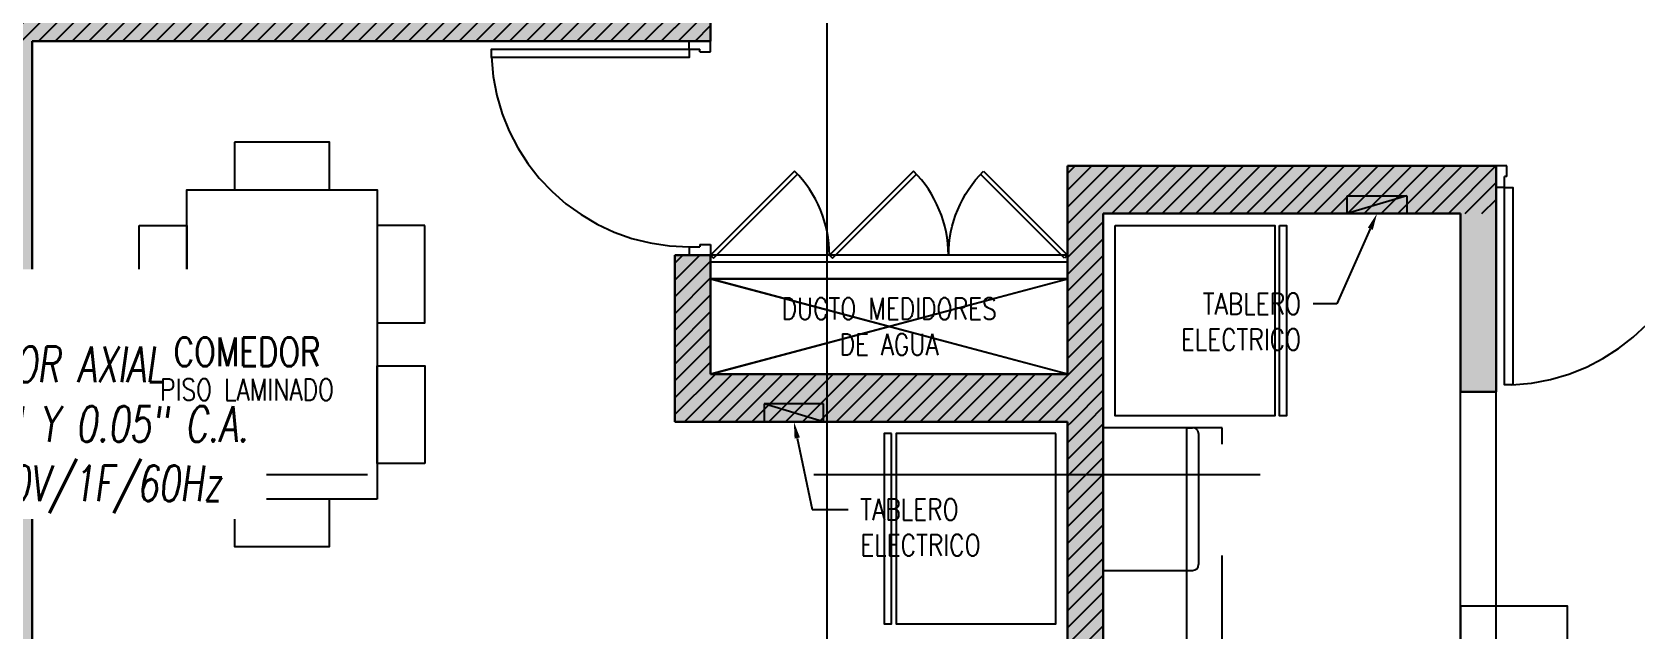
# Model space of a CAD drawing. Header units: millimetres. Extents: x 98 to 155, y -181 to 127.
# Drawn here: x 107.64 to 114.38, y 66.08 to 68.59 of the extents above; entities that cross this region are included whole.
import ezdxf
from ezdxf import colors
from ezdxf.entities.mleader import LeaderData, LeaderLine
from ezdxf.enums import TextEntityAlignment as Align
from ezdxf.math import Vec2, Vec3

# ---------------------------------------------------------------- set-up
doc = ezdxf.new("R2010")
doc.units = ezdxf.units.MM
doc.header["$LTSCALE"] = 15
doc.set_wipeout_variables(frame=1)
for name, pattern in [('CENTER', [2, 1.25, -0.25, 0.25, -0.25]), ('HIDDEN', [0.375, 0.25, -0.125]), ('HIDDEN2', [0.1875, 0.125, -0.0625]), ('X-REF_DP_Arquitectura$0$HIDDEN', [0.375, 0.25, -0.125])]:
    doc.linetypes.add(name, pattern=pattern)
doc.layers.get('0').update_dxf_attribs({"color": 250})
for name, color, linetype in [('A-CORTE', 250, 'CENTER'), ('A-LINEAS', 250, 'Continuous'), ('A-MOBILIARIO', 250, 'Continuous'), ('A-MURO BAJO', 250, 'Continuous'), ('A-PROYECCIONES INT.', 250, 'HIDDEN2'), ('A-PUERTAS', 250, 'Continuous'), ('A-TEXTO-ACABADO PISO', 250, 'Continuous'), ('A_30_Equipamiento', 250, 'Continuous'), ('A_50_TextoAmbiente', 252, 'Continuous'), ('A_50_TextoIndicaciones', 250, 'Continuous'), ('A_50_Vigas', 250, 'X-REF_DP_Arquitectura$0$HIDDEN'), ('A_60_HatchEstructuras', 250, 'Continuous'), ('L6 Linea fina', 141, 'Continuous'), ('MURO CF 60', 250, 'Continuous')]:
    doc.layers.add(name, color=color, linetype=linetype)
doc.layers.add('A-MUROS', color=252, linetype='Continuous', lineweight=30)
doc.layers.add('A_20_Estructuras', color=250, linetype='Continuous', lineweight=18)
doc.styles.add('JNV ING', font='romans.shx', dxfattribs={"width": 0.7, "oblique": 8, "height": 0.15})
doc.styles.add('ROMANS', font='romans.shx', dxfattribs={"width": 0.8})
doc.styles.add('TXT_COTAS', font='romans.shx', dxfattribs={"width": 0.8})
pattern_1 = [(45, (128.67167, 43.02965), (-0.03535534, 0.03535534), [])]

# ---------------------------------------------------------------- blocks, each defined once
blk = doc.blocks.new('EF-P2-P4')
at = {"layer": 'A_60_HatchEstructuras'}
h = blk.add_hatch(color=256, dxfattribs=at)
h.dxf.hatch_style = 1
h.paths.add_polyline_path([(-1.15, -7), (1.6, -7), (1.6, -7.6), (1.75, -7.6), (1.75, -7), (4.5, -7), (4.5, -9.55), (4.65, -9.55), (4.65, -7), (7.5001, -7), (7.5001, -6.85), (4.65, -6.85), (4.65, -4.3), (4.5, -4.3), (4.5, -6.85), (1.75, -6.85), (1.75, -6.25), (1.6, -6.25), (1.6, -6.85), (-1.15, -6.85), (-1.15, -2.8), (-1.35, -2.8), (-1.35, -11.05), (-1.15, -11.05)])
h.paths.add_polyline_path([(3.3, -4.45), (3.75, -4.45), (3.75, -4.3), (1.6, -4.3), (1.6, -5.5), (1.7468, -5.5), (1.75, -5.5), (1.75, -4.45), (3.1, -4.45), (3.1, -6.05), (3.3, -6.05)], flags=17)
h.paths.add_polyline_path([(3.3, -7.8), (3.1, -7.8), (3.1, -9.4), (1.75, -9.4), (1.75, -8.35), (1.6, -8.35), (1.6, -9.55), (3.75, -9.55), (3.75, -9.4), (3.3, -9.4)], flags=17)
h = blk.add_hatch(color=256, dxfattribs=at)
h.dxf.hatch_style = 1
h.paths.add_polyline_path([(9.15, -7.725), (10.65, -7.725), (10.65, -8.475), (10.8, -8.475), (10.8, -7.525), (9, -7.525), (9, -8.4), (7.5, -8.4), (7.5, -7.9), (7.35, -7.9), (7.35, -8.6), (9, -8.6), (9, -13.79), (9.15, -13.79)])
h.paths.add_polyline_path([(7.5, -10.35), (7.35, -10.35), (7.35, -13.85), (7.65, -13.85), (7.65, -13.7), (7.5, -13.7)])
h.paths.add_polyline_path([(10.8, -10.625), (10.65, -10.625), (10.65, -13.7), (10.5, -13.7), (10.5, -13.85), (10.8, -13.85)])
at = {"elevation": 0}
blk.add_lwpolyline([(9, -8), (7.5, -8.4)], dxfattribs=at)
blk.add_lwpolyline([(9, -8.4), (7.5, -8)])
at = {"layer": 'A_20_Estructuras'}
for points in [[(-1.15, -7), (1.6, -7), (1.6, -7.6), (1.75, -7.6), (1.75, -7), (4.5, -7), (4.5, -9.55), (4.65, -9.55), (4.65, -7), (7.5001, -7), (7.5001, -6.85), (4.65, -6.85), (4.65, -4.3), (4.5, -4.3), (4.5, -6.85), (1.75, -6.85), (1.75, -6.25), (1.6, -6.25), (1.6, -6.85), (-1.15, -6.85), (-1.15, -2.8), (-1.35, -2.8), (-1.35, -11.05), (-1.15, -11.05)], [(9.15, -7.725), (10.65, -7.725), (10.65, -8.475), (10.8, -8.475), (10.8, -7.525), (9, -7.525), (9, -8.4), (7.5, -8.4), (7.5, -7.9), (7.35, -7.9), (7.35, -8.6), (9, -8.6), (9, -13.79), (9.15, -13.79)]]:
    blk.add_lwpolyline(points, close=True, dxfattribs=at)
at = {"layer": 'A_50_Vigas'}
blk.add_line((9, -8, 0), (7.5, -8, 0), dxfattribs=at)
for points in [[(10.65, -10.625), (10.65, -8.475)], [(10.8, -10.625), (10.8, -8.475)]]:
    blk.add_lwpolyline(points, dxfattribs=at)
blk = doc.blocks.new('REFRI')
blk.add_wipeout([(0.4, 0), (-0.4, 0), (-0.4, -0.67), (0.4, -0.67)])
blk.add_wipeout([(-0.4, -0.69), (-0.4, -0.72), (0.4, -0.72), (0.4, -0.69)])
for points in [[(-0.4, 0), (-0.4, -0.67), (0.4, -0.67), (0.4, 0)], [(-0.4, -0.69), (-0.4, -0.72), (0.4, -0.72), (0.4, -0.69)]]:
    blk.add_lwpolyline(points, close=True)
blk = doc.blocks.new('*U145')
for p, q in [((0.01, 0.855), (0.01, 0.9)), ((0.1, 0.865), (0.1, 0.9)), ((0.055, 0.855), (0.01, 0.855)), ((0.1, 0.865), (0.055, 0.865)), ((0.055, 0.855), (0.055, 0.865)), ((0.055, 0.045), (0.01, 0.045)), ((0.01, 0.045), (0.01, 0)), ((0.055, 0.045), (0.055, 0.035)), ((0.1, 0.035), (0.055, 0.035)), ((0.1, 0.035), (0.1, 0))]:
    blk.add_line(p, q)
blk.add_lwpolyline([(0.93, 0.07), (0.93, 0.035), (0.1, 0.035), (0.1, 0.07)], close=True)
at = {"linetype": 'HIDDEN2'}
blk.add_arc((0.0995, 0.0339), 0.8311, 2.23015, 89.96723, dxfattribs=at)
blk = doc.blocks.new('A$Cb5611ba7')
for points in [[(0.15, 0.1735), (0.15, -0.0265), (0.56, -0.0265), (0.56, 0.1735)], [(1.15, 0.1735), (1.15, -0.0265), (0.74, -0.0265), (0.74, 0.1735)], [(0, -0.0265), (0, -0.8265), (1.3, -0.8265), (1.3, -0.0265)], [(0, -0.2265), (0, -0.6265), (-0.2, -0.6265), (-0.2, -0.2265)], [(1.5, -0.6265), (1.3, -0.6265), (1.3, -0.2265), (1.5, -0.2265)], [(0.15, -1.0265), (0.15, -0.8265), (0.56, -0.8265), (0.56, -1.0265)], [(1.15, -1.0265), (1.15, -0.8265), (0.74, -0.8265), (0.74, -1.0265)]]:
    blk.add_lwpolyline(points, close=True)
blk = doc.blocks.new('*U136')
at = {"linetype": 'HIDDEN', "ltscale": 0.2}
for p, q in [((0.3534, 0.3534), (0, 0)), ((0.0127, -0.0127), (0.3656, 0.3401)), ((0, 0), (0.0127, -0.0127))]:
    blk.add_line(p, q, dxfattribs=at)
blk.add_arc((0, 0), 0.4995, 0, 45, dxfattribs=at)
blk = doc.blocks.new('Tab.Electrico')
blk.add_hatch(color=256).paths.add_polyline_path([(0.075, 0), (0.075, 0.25), (0, 0)])
for p, q in [((0.075, 0.25), (0, 0)), ((0.075, 0.25), (0, 0.25)), ((0, 0.25), (0, 0)), ((0.075, 0), (0.075, 0.25)), ((0, 0), (0.075, 0))]:
    blk.add_line(p, q)
blk = doc.blocks.new('DPTO 65')
at = {"layer": 'A-LINEAS'}
for p, q in [((-10.35, 1.55), (-8.85, 1.15)), ((-8.85, 1.55), (-10.35, 1.15))]:
    blk.add_line(p, q, dxfattribs=at)
at = {"layer": 'A-MURO BAJO'}
blk.add_line((-10.35, 1.15), (-8.85, 1.15), dxfattribs=at)
at = {"layer": 'A-MUROS'}
for p, q in [((-10.35, 6.94), (-10.35, 1.75)), ((-6, 2.7), (-6, 0.15)), ((-10.35, 1.75), (-8.7, 1.75)), ((-8.7, 1.05), (-8.7, 1.75)), ((-10.35, 1.55), (-8.85, 1.55)), ((-10.35, 0.675, 0), (-10.35, 1.55)), ((-8.85, 1.05), (-8.85, 1.55)), ((-8.85, 1.05), (-8.7, 1.05)), ((-6, 0.15), (-8.8501, 0.15)), ((-8.8501, 0.15), (-8.8501, 0))]:
    blk.add_line(p, q, dxfattribs=at)
at = {"layer": 'A-PUERTAS'}
for p, q in [((-10.35, 1.08), (-8.85, 1.08)), ((-10.35, 1.05), (-8.85, 1.05))]:
    blk.add_line(p, q, dxfattribs=at)
at = {"rotation": 90}
blk.add_blockref('Tab.Electrico', (-9.075, 1.675), dxfattribs=at)
at = {"layer": 'A-MOBILIARIO', "xscale": -1.000000000000001, "rotation": 90}
blk.add_blockref('A$Cb5611ba7', (-7.4765, 2.075), dxfattribs=at)
at = {"layer": 'A-MOBILIARIO', "rotation": 359.9967044834248}
blk.add_blockref('*U145', (-8.8601, 0.15), dxfattribs=at)
at = {"layer": 'A-PROYECCIONES INT.', "ltscale": 0.25, "xscale": -1, "rotation": 180}
blk.add_blockref('*U136', (-10.35, 1.05), dxfattribs=at)
at = {"layer": 'A-PROYECCIONES INT.', "ltscale": 0.25, "rotation": 180}
for p in [(-9.3495, 1.05), (-8.85, 1.05)]:
    blk.add_blockref('*U136', p, dxfattribs=at)
at = {"layer": 'A_30_Equipamiento', "extrusion": (4.49068e-08, 3.60284e-08, 1), "rotation": 90}
blk.add_blockref('REFRI', (-10.3, 2.2, 0), dxfattribs=at)
blk = doc.blocks.new('TEXTO DUCTOS PT')
at = {"layer": 'A_50_TextoIndicaciones', "insert": (8.25, -8.2), "char_height": 0.09, "width": 1.047942, "attachment_point": 5, "style": 'ROMANS'}
blk.add_mtext('\\pxsm1,qc,t16;DUCTO MEDIDORES DE AGUA', dxfattribs=at)
blk = doc.blocks.new('Cortes-Elev.')
at = {"layer": 'A-CORTE', "linetype": 'CENTER', "ltscale": 0.5}
for points in [[(9.3406, 20.8306), (9.3406, 37.8534)], [(-1.966, 27.2284), (51.8601, 27.2284)]]:
    blk.add_lwpolyline(points, dxfattribs=at)
blk = doc.blocks.new('Vent SSHH F1')
at = {"layer": 'L6 Linea fina'}
ml = blk.add_multileader_mtext('Standard', dxfattribs=at)
ml.set_content('{\\LEA-01}\\PEXTRACTOR AXIAL\\P100 CFM Y 0.05" C.A.\\P18W/220V/1F/60Hz', color=12, style='JNV ING')
ml.set_leader_properties(color=256, linetype='ByLayer', lineweight=-1)
ml.build(insert=Vec2(0, 0))
ml.multileader.update_dxf_attribs({"dogleg_length": 0.05, "arrow_head_size": 0.15})
ctx = ml.context
ctx.base_point, ctx.char_height, ctx.arrow_head_size, ctx.landing_gap_size, ctx.plane_origin = Vec3(2.1635, -1.2515, 0), 0.15, 0.15, 0.07, Vec3(4.5707, -1.854, 0)
notes = []
notes.append((ctx, [(1, (1, 1, 0), (2.1135, -1.2515, 0), (1, 0), 0.05, [(0, [(1.722, -1.6347, 0)], 0, [])])]))
ctx.mtext.insert, ctx.mtext.flow_direction = Vec3(2.2335, -1.1515, 0), 5
ctx.mtext.has_bg_fill, ctx.mtext.bg_color, ctx.mtext.bg_scale_factor, ctx.mtext.bg_transparency, ctx.mtext.use_window_bg_color = 1, -1027028792, 1.5, 0, 1
for ctx, leaders in notes:
    for number, flags, end, landing, length, lines in leaders:
        leader = LeaderData()
        leader.index, (leader.has_last_leader_line, leader.has_dogleg_vector, leader.attachment_direction) = number, flags
        leader.last_leader_point, leader.dogleg_vector, leader.dogleg_length = Vec3(end), Vec3(landing), length
        for number, points, colour, breaks in lines:
            line = LeaderLine()
            line.index, line.vertices, line.color, line.breaks = number, Vec3.list(points), colors.encode_raw_color(colour), breaks
            leader.lines.append(line)
        ctx.leaders.append(leader)
ml = blk.add_multileader_mtext('Standard', dxfattribs=at)
ml.set_content('{\\LEA-01}\\PEXTRACTOR AXIAL\\P100 CFM Y 0.05" C.A.\\P18W/220V/1F/60Hz', color=12, style='JNV ING')
ml.set_leader_properties(color=256, linetype='ByLayer', lineweight=-1)
ml.build(insert=Vec2(0, 0))
ml.multileader.update_dxf_attribs({"dogleg_length": 0.05, "arrow_head_size": 0.15})
ctx = ml.context
ctx.base_point, ctx.char_height, ctx.arrow_head_size, ctx.landing_gap_size, ctx.plane_origin = Vec3(2.1635, -3.6839, 0), 0.15, 0.15, 0.07, Vec3(4.5707, -4.2864, 0)
notes = []
notes.append((ctx, [(1, (1, 1, 0), (2.1135, -3.6839, 0), (1, 0), 0.05, [(0, [(1.722, -3.2735, 0)], 0, [])])]))
ctx.mtext.insert, ctx.mtext.flow_direction = Vec3(2.2335, -3.5839, 0), 5
ctx.mtext.has_bg_fill, ctx.mtext.bg_color, ctx.mtext.bg_scale_factor, ctx.mtext.bg_transparency, ctx.mtext.use_window_bg_color = 1, -1027028792, 1.5, 0, 1
for ctx, leaders in notes:
    for number, flags, end, landing, length, lines in leaders:
        leader = LeaderData()
        leader.index, (leader.has_last_leader_line, leader.has_dogleg_vector, leader.attachment_direction) = number, flags
        leader.last_leader_point, leader.dogleg_vector, leader.dogleg_length = Vec3(end), Vec3(landing), length
        for number, points, colour, breaks in lines:
            line = LeaderLine()
            line.index, line.vertices, line.color, line.breaks = number, Vec3.list(points), colors.encode_raw_color(colour), breaks
            leader.lines.append(line)
        ctx.leaders.append(leader)

msp = doc.modelspace()

# ---------------------------------------------------------------- linework, layer by layer
msp.add_arc((112.5167, 66.3549, 0), 0.025, 270, 0)
at = {"layer": 'A-MURO BAJO', "elevation": 0}
msp.add_lwpolyline([(113.7917, 64.7799), (114.0917, 64.7799), (114.0917, 66.1799), (113.6417, 66.1799), (113.6417, 64.9299), (113.7917, 64.9299), (113.7917, 64.8299)], dxfattribs=at)
at = {"layer": 'A-MUROS'}
for p, q in [((113.7917, 67.0799), (113.7917, 68.0299)), ((113.6417, 67.0799), (113.6417, 67.8299)), ((113.7917, 67.0799), (113.6417, 67.0799))]:
    msp.add_line(p, q, dxfattribs=at)
at = {"layer": 'A-PROYECCIONES INT.'}
msp.add_line((113.7917, 68.0299, 0), (113.7917, 68.0299, 0), dxfattribs=at)
at = {"layer": 'A-PROYECCIONES INT.', "ltscale": 0.5}
for p, q in [((112.4917, 66.9299), (112.4917, 65.4174)), ((112.4917, 66.9299), (112.5167, 66.9299)), ((112.5417, 66.9049), (112.5417, 66.3549))]:
    msp.add_line(p, q, dxfattribs=at)
msp.add_arc((112.5167, 66.9049, 0), 0.025, 0, 90, dxfattribs=at)

# ---------------------------------------------------------------- block references
msp.add_blockref('EF-P2-P4', (102.9917, 75.5547))
at = {"xscale": -1, "rotation": 270}
msp.add_blockref('Tab.Electrico', (113.1667, 67.8299), dxfattribs=at)
at = {"layer": 'A-MOBILIARIO', "rotation": 270}
msp.add_blockref('*U145', (113.7917, 68.0399, 0), dxfattribs=at)

# ---------------------------------------------------------------- next in the draw order: block references
at = {"xscale": -1}
msp.add_blockref('DPTO 65', (101.6417, 68.5549), dxfattribs=at)

# ---------------------------------------------------------------- next in the draw order: block references
at = {"rotation": 180}
msp.add_blockref('DPTO 65', (101.6417, 68.7049), dxfattribs=at)

# ---------------------------------------------------------------- next in the draw order: hatches: boundary and pattern name
at = {"layer": 'MURO CF 60'}
h = msp.add_hatch(dxfattribs=at)
h.set_pattern_fill('_USER', color=256, scale=0.05, angle=45, pattern_type=0)
h.set_pattern_definition(pattern_1)
h.paths.add_polyline_path([(138.6417, 69.3799), (131.9417, 69.38), (131.9417, 69.2299), (138.6417, 69.2299)])
h.paths.add_polyline_path([(142.8416, 68.7049), (142.9917, 68.7049), (142.9917, 68.5549), (142.8416, 68.5549)])
h.paths.add_polyline_path([(110.4917, 68.5549), (110.3412, 68.5549), (110.3412, 68.7049), (110.4917, 68.7049)])
h = msp.add_hatch(dxfattribs=at)
h.set_pattern_fill('_USER', color=256, scale=0.05, angle=45, pattern_type=0)
h.set_pattern_definition(pattern_1)
h.paths.add_polyline_path([(110.3417, 68.705), (101.6417, 68.705), (101.6417, 68.555), (110.3417, 68.555)])

# ---------------------------------------------------------------- next in the draw order: linework, layer by layer
at = {"layer": 'A-MUROS'}
for p, q in [((113.7917, 68.0299), (111.9917, 68.0299)), ((113.6417, 67.8299), (112.1417, 67.8299)), ((112.1417, 61.765), (112.1417, 67.8299))]:
    msp.add_line(p, q, dxfattribs=at)
at = {"layer": 'A-PROYECCIONES INT.', "ltscale": 0.5}
msp.add_line((112.1417, 66.3299, 0), (112.5167, 66.3299, 0), dxfattribs=at)
msp.add_lwpolyline([(112.1417, 65.4549), (112.6417, 65.4549), (112.6417, 66.9299), (112.1417, 66.9299)], dxfattribs=at)

# ---------------------------------------------------------------- next in the draw order: block references
at = {"layer": 'A_30_Equipamiento', "extrusion": (-4.49068e-08, 3.60284e-08, -1), "zscale": -1.000000000000015, "rotation": 270}
msp.add_blockref('REFRI', (-112.1917, 67.3799, 0), dxfattribs=at)

# ---------------------------------------------------------------- next in the draw order: texts
at = {"layer": 'A-TEXTO-ACABADO PISO', "insert": (108.5449, 67.1347), "char_height": 0.09, "attachment_point": 2, "rotation": 0.00002, "style": 'ROMANS'}
msp.add_mtext_dynamic_manual_height_columns('PISO LAMINADO', width=1.20225, gutter_width=12.5, heights=[0], dxfattribs=at)
at = {"layer": 'A_50_TextoAmbiente', "style": 'ROMANS', "width": 0.8}
msp.add_text('COMEDOR', height=0.12, dxfattribs=at).set_placement((108.545, 67.1883), align=Align.CENTER)

# ---------------------------------------------------------------- next in the draw order: leaders
at = {"layer": 'A_50_TextoIndicaciones'}
ml = msp.add_multileader_mtext('Standard', dxfattribs=at)
ml.set_content('\\pxsm1,t16;TABLERO ELECTRICO', color=256, style='TXT_COTAS')
ml.set_leader_properties(color=256)
ml.build(insert=Vec2(0, 0))
ml.multileader.update_dxf_attribs({"dogleg_length": 0.05, "arrow_head_size": 0.07})
ctx = ml.context
ctx.base_point, ctx.char_height, ctx.arrow_head_size, ctx.landing_gap_size, ctx.plane_origin = Vec3(111.0706, 66.5865), 0.09, 0.07, 0.05, Vec3(110.6555, 66.9049)
notes = []
notes.append((ctx, [(0, (1, 1, 0), (110.9189, 66.5865), (1, 0), 0.1516, [(0, [(110.8417, 66.9549)], 0, [])])]))
ctx.mtext.insert, ctx.mtext.width, ctx.mtext.defined_height, ctx.mtext.flow_direction = Vec3(111.1206, 66.6315), 0.665701, 0.3008, 5
for ctx, leaders in notes:
    for number, flags, end, landing, length, lines in leaders:
        leader = LeaderData()
        leader.index, (leader.has_last_leader_line, leader.has_dogleg_vector, leader.attachment_direction) = number, flags
        leader.last_leader_point, leader.dogleg_vector, leader.dogleg_length = Vec3(end), Vec3(landing), length
        for number, points, colour, breaks in lines:
            line = LeaderLine()
            line.index, line.vertices, line.color, line.breaks = number, Vec3.list(points), colors.encode_raw_color(colour), breaks
            leader.lines.append(line)
        ctx.leaders.append(leader)

# ---------------------------------------------------------------- next in the draw order: hatches: boundary and pattern name
at = {"layer": 'MURO CF 60'}
h = msp.add_hatch(dxfattribs=at)
h.set_pattern_fill('_USER', color=256, scale=0.05, angle=45, pattern_type=0)
h.set_pattern_definition(pattern_1)
edge = h.paths.add_edge_path()
edge.add_line((141.3417, 70.3049), (141.1917, 70.3049))
edge.add_line((141.1917, 70.3049), (141.1917, 75.4949))
edge.add_line((141.1917, 75.4949), (141.3417, 75.4949))
edge.add_line((141.3417, 75.4949), (141.3417, 70.3049))
edge = h.paths.add_edge_path()
edge.add_line((141.3417, 66.9549), (141.1917, 66.9549))
edge.add_line((141.1917, 66.9549), (141.1916, 61.7649))
edge.add_line((141.1916, 61.7649), (141.3417, 61.7649))
edge.add_line((141.3417, 61.7649), (141.3417, 66.9549))
edge = h.paths.add_edge_path()
edge.add_line((111.9917, 70.3049), (111.9917, 75.4949))
edge.add_line((111.9917, 75.4949), (112.1417, 75.4949))
edge.add_line((112.1417, 75.4949), (112.1417, 70.3049))
edge.add_line((112.1417, 70.3049), (111.9917, 70.3049))
edge = h.paths.add_edge_path()
edge.add_line((111.9917, 66.9549), (112.1417, 66.9549))
edge.add_line((112.1417, 66.9549), (112.1417, 61.7649))
edge.add_line((112.1417, 61.7649), (111.9917, 61.7649))
edge.add_line((111.9917, 61.7649), (111.9917, 66.9549))
h = msp.add_hatch(dxfattribs=at)
h.set_pattern_fill('_USER', color=256, scale=0.05, angle=45, pattern_type=0)
h.set_pattern_definition(pattern_1)
h.paths.add_polyline_path([(110.3417, 67.655), (110.3417, 66.9549), (111.9917, 66.9549), (112.1417, 66.9549), (112.1417, 67.8299), (113.7917, 67.8299), (113.7917, 68.0299), (111.9917, 68.0299), (111.9917, 67.155), (110.4917, 67.155), (110.4917, 67.655)])

# ---------------------------------------------------------------- next in the draw order: block references
at = {"layer": 'A-CORTE'}
msp.add_blockref('Cortes-Elev.', (101.6417, 39.505), dxfattribs=at)
at = {"layer": 'A_50_TextoIndicaciones'}
msp.add_blockref('TEXTO DUCTOS PT', (102.9917, 75.5549), dxfattribs=at)

# ---------------------------------------------------------------- next in the draw order: leaders
ml = msp.add_multileader_mtext('Standard', dxfattribs=at)
ml.set_content('\\pxsm1,t16;TABLERO ELECTRICO', color=256, style='TXT_COTAS')
ml.set_leader_properties(color=256)
ml.build(insert=Vec2(0, 0))
ml.multileader.update_dxf_attribs({"dogleg_length": 0.05, "arrow_head_size": 0.07})
ctx = ml.context
ctx.base_point, ctx.char_height, ctx.arrow_head_size, ctx.landing_gap_size, ctx.plane_origin = Vec3(112.3847, 67.4503), 0.09, 0.07, 0.05, Vec3(113.4827, 67.7721)
ctx.text_align_type = 2
notes = []
notes.append((ctx, [(0, (1, 1, 0), (113.123, 67.4503), (-1, 0), 0.1, [(0, [(113.2917, 67.8299)], 0, [])])]))
ctx.mtext.insert, ctx.mtext.width, ctx.mtext.defined_height, ctx.mtext.alignment, ctx.mtext.flow_direction = Vec3(112.973, 67.4953), 0.665701, 0.3008, 3, 5
for ctx, leaders in notes:
    for number, flags, end, landing, length, lines in leaders:
        leader = LeaderData()
        leader.index, (leader.has_last_leader_line, leader.has_dogleg_vector, leader.attachment_direction) = number, flags
        leader.last_leader_point, leader.dogleg_vector, leader.dogleg_length = Vec3(end), Vec3(landing), length
        for number, points, colour, breaks in lines:
            line = LeaderLine()
            line.index, line.vertices, line.color, line.breaks = number, Vec3.list(points), colors.encode_raw_color(colour), breaks
            leader.lines.append(line)
        ctx.leaders.append(leader)

# ---------------------------------------------------------------- next in the draw order: block references
at = {"layer": 'L6 Linea fina'}
msp.add_blockref('Vent SSHH F1', (104.7417, 71.1047, 0), dxfattribs=at)

doc.saveas('drawing.dxf')
